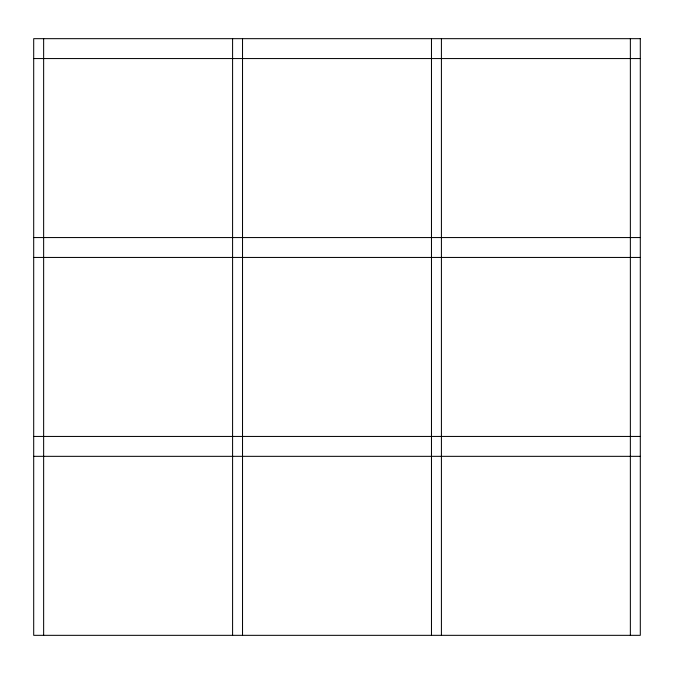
<?xml version="1.0" encoding="UTF-8"?>
<svg xmlns="http://www.w3.org/2000/svg" width="674" height="674" viewBox="0 0 674 674"><rect width="100%" height="100%" fill="white"/><g stroke="black" fill="none" stroke-linecap="round" stroke-linejoin="round"><path stroke-width="1.01" d="M33.7 58.562L640.3 58.562M33.7 237.56L640.3 237.56M33.7 257.443L640.3 257.443M33.7 436.44L640.3 436.44M33.7 456.332L640.3 456.332M630.359 38.671L630.359 635.329M441.411 38.671L441.411 635.329M431.47 38.671L431.47 635.329M242.53 38.671L242.53 635.329M232.589 38.671L232.589 635.329M43.642 38.671L43.642 635.329M640.3 38.671L33.7 38.671L33.7 635.329L640.3 635.329L640.3 38.671"/></g></svg>
